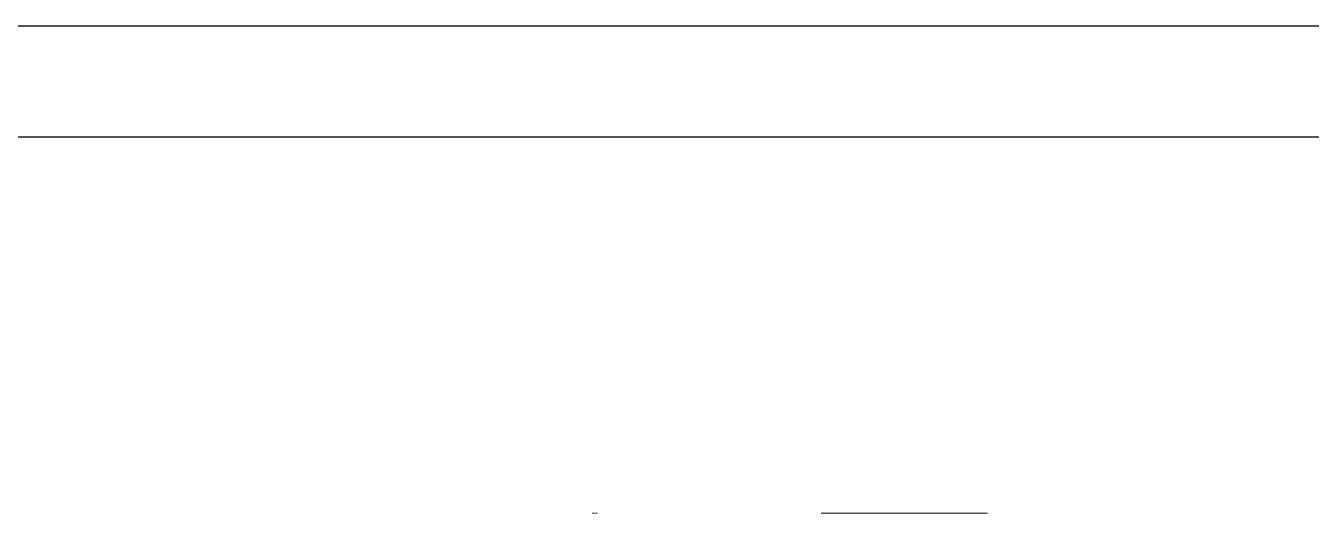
# Model space of a CAD drawing. Header units: millimetres. Extents: x -17070 to 42971, y -291348 to 40590.
# Drawn here: x -8922 to -399, y -272681 to -269451 of the extents above; entities that cross this region are included whole.
import ezdxf

# ---------------------------------------------------------------- set-up
doc = ezdxf.new("R2010")
doc.units = ezdxf.units.MM
doc.layers.add('냉각탑_form', color=1, linetype='Continuous')

msp = doc.modelspace()

# ---------------------------------------------------------------- linework, layer by layer
at = {"color": 7, "lineweight": 20, "ltscale": 0.005083}
for p, q in [((-5164.3, -272679.5), (-5152.1, -272679.5)), ((-5132.8, -272679.5), (-5145, -272679.5))]:
    msp.add_line(p, q, dxfattribs=at)
at = {"color": 7, "lineweight": 20, "ltscale": 0.459167}
msp.add_line((-2545.8, -272681.1), (-3647.8, -272681.1), dxfattribs=at)
at = {"color": 7, "lineweight": 20}
for centre, start, end in [((-5152.1, -272682.3), 89.62908, 90), ((-5145, -272682.3), 90, 90.37092)]:
    msp.add_arc(centre, 2.8, start, end, dxfattribs=at)
at = {"layer": 'Defpoints'}
msp.add_lwpolyline([(-17070.4, -269451.2), (13895.4, -269451.2), (13895.4, -291348.4), (-17070.4, -291348.4)], close=True, dxfattribs=at)
at = {"layer": '냉각탑_form'}
msp.add_lwpolyline([(-16333.1, -270188.4), (-16333.1, -290611.1), (13158.1, -290611.1), (13158.1, -270188.4)], close=True, dxfattribs=at)

doc.saveas('drawing.dxf')
